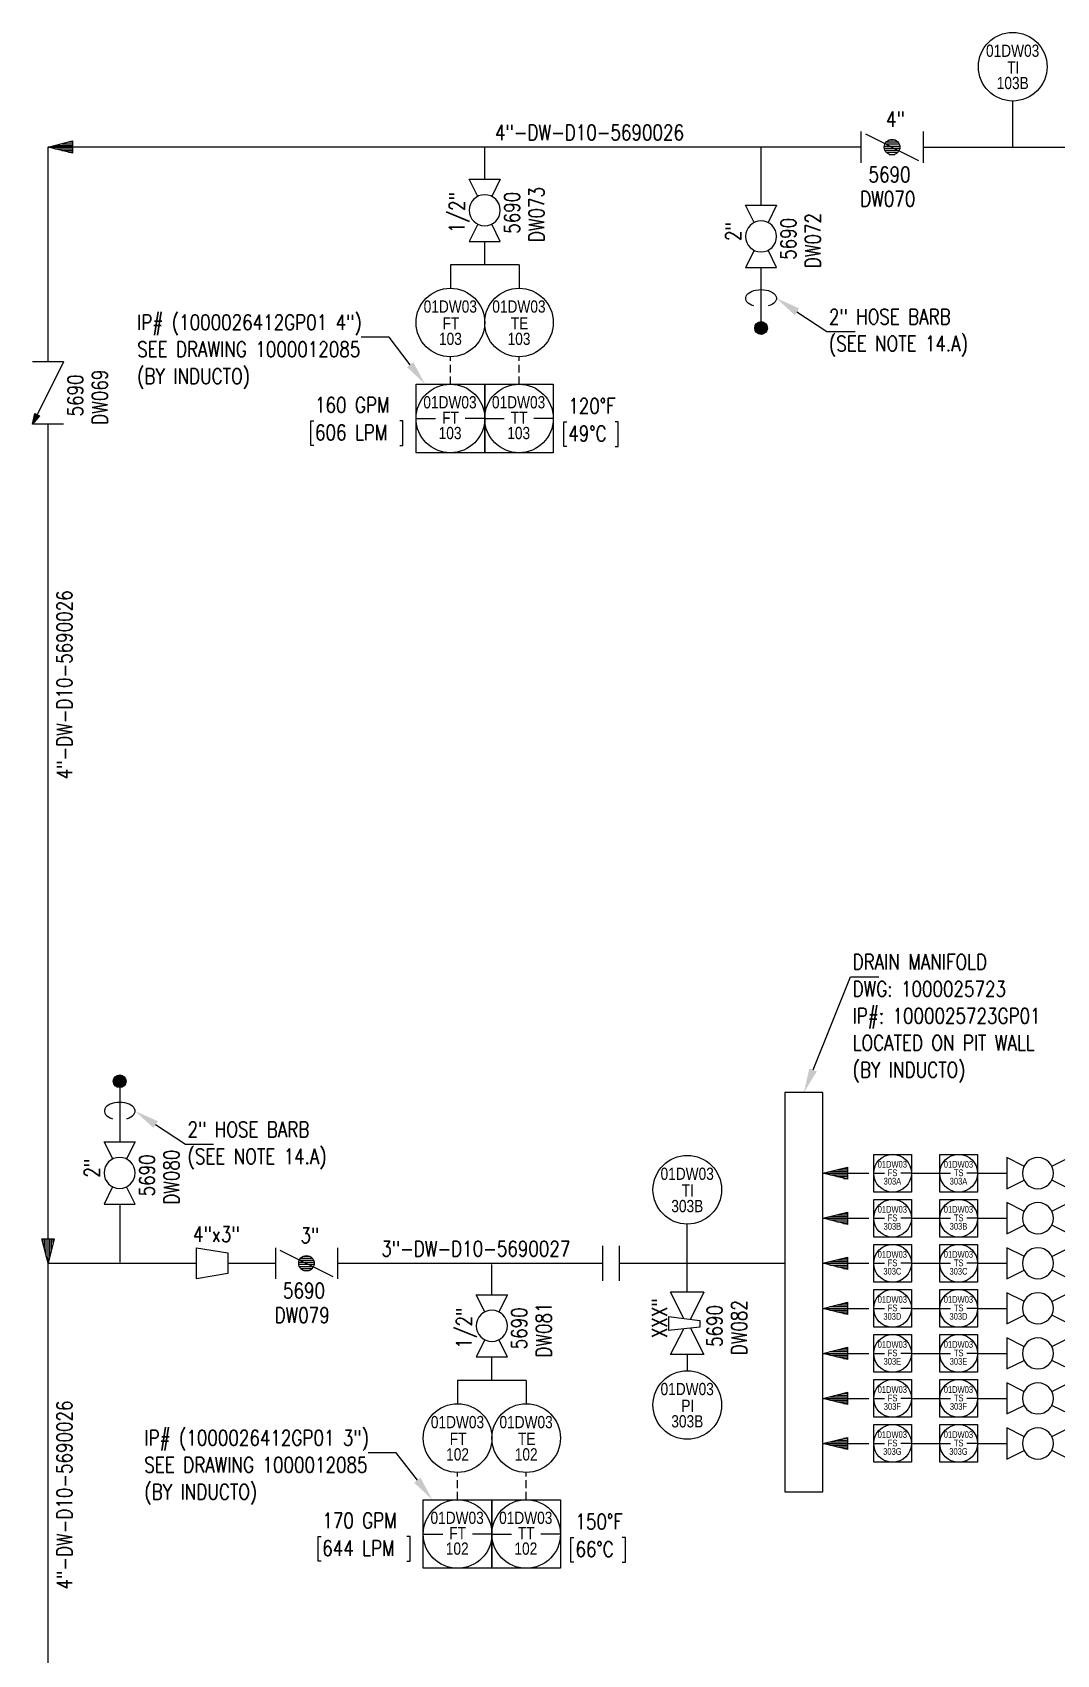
# Model space of a CAD drawing. Header units: inches. Extents: x -80 to 1771, y -447 to 2167.
# Drawn here: x -79.6 to 87.6, y 1882.1 to 2147 of the extents above; entities that cross this region are included whole.
import ezdxf
from ezdxf import colors
from ezdxf.entities.mleader import LeaderData, LeaderLine
from ezdxf.enums import TextEntityAlignment as Align
from ezdxf.math import Vec2, Vec3

# ---------------------------------------------------------------- set-up
doc = ezdxf.new("R2010")
doc.units = ezdxf.units.IN
doc.header["$MEASUREMENT"] = 0
doc.linetypes.add('DASHED', pattern=[0.75, 0.5, -0.25])
doc.linetypes.add('ISA 5.3.2-6', pattern=[19.05, 12.7, -6.35])
for name, color, linetype in [('23.24.E.', 4, 'ISA 5.3.2-6'), ('PEQUIP', 3, 'Continuous'), ('R01equipos', 3, 'Continuous'), ('Rinstrumentos', 2, 'Continuous'), ('RTTEXT', 2, 'Continuous'), ('Rvalvulas', 3, 'Continuous'), ('Tx_DDIM', 1, 'Continuous'), ('Tx_P_AEREO', 4, 'Continuous'), ('Tx_TEXT', 3, 'Continuous')]:
    doc.layers.add(name, color=color, linetype=linetype)
doc.styles.add('ROMANS', font='romans')
doc.styles.get("Standard").update_dxf_attribs({"font": 'arial.ttf'})

# ---------------------------------------------------------------- blocks, each defined once
blk = doc.blocks.new('FPRO')
at = {"color": 3, "linetype": 'Continuous'}
for p, q in [((-4.2, 1.05), (-5, 1.05)), ((-2.8, 0.7), (-5, 0.7)), ((-1.4, 0.35), (-5, 0.35)), ((0, 0), (-5, 0)), ((-1.4, -0.35), (-5, -0.35)), ((-2.8, -0.7), (-5, -0.7)), ((-4.2, -1.05), (-5, -1.05))]:
    blk.add_line(p, q, dxfattribs=at)
blk.add_lwpolyline([(-5, 1.25), (0, 0), (-5, -1.25)], close=True, dxfattribs=at)
blk = doc.blocks.new('FLECHA')
at = {"xscale": 0.9999979999999999, "yscale": -0.9999979999999999, "rotation": 90}
blk.add_blockref('FPRO', (0, 0), dxfattribs=at)
blk = doc.blocks.new('union bridada')
at = {"layer": 'R01equipos'}
for p, q in [((-1.46, 2.85), (-1.46, -2.85)), ((1.29, 2.85), (1.29, -2.85))]:
    blk.add_line(p, q, dxfattribs=at)
blk = doc.blocks.new('reducc concentrica')
at = {"layer": 'PEQUIP'}
for p, q in [((0, -2.54), (0, 2.54)), ((0, 2.54), (5.08, 1.69)), ((5.08, 1.69), (5.08, -1.69)), ((5.08, -1.69), (0, -2.54))]:
    blk.add_line(p, q, dxfattribs=at)
blk = doc.blocks.new('vretencion')
at = {"layer": 'PEQUIP'}
for p, q in [((-5.08, 2.54), (-5.08, -2.54)), ((-5.08, 2.54), (5.08, -2.54)), ((5.08, 2.54), (5.08, -2.54)), ((3.38, -2.16), (3.75, -1.4)), ((5.08, -2.54), (3.38, -2.16)), ((3.75, -1.4), (5.08, -2.54))]:
    blk.add_line(p, q, dxfattribs=at)
for points in [[(3.45, -2.01), (4.06, -2.31)], [(3.53, -1.86), (4.74, -2.46)], [(3.6, -1.71), (4.81, -2.31)], [(3.68, -1.56), (4.28, -1.86)]]:
    blk.add_lwpolyline(points, dxfattribs=at)
blk = doc.blocks.new('inst')
at = {"layer": 'Rinstrumentos', "color": 2, "linetype": 'Continuous'}
blk.add_circle((0, 0), 7, dxfattribs=at)
at = {"layer": 'RTTEXT', "linetype": 'Continuous', "width": 0.8}
for tag, p in [('213', (-0.02, 2.01)), ('XX', (0.11, -1.41)), ('100', (0, -4.58))]:
    blk.add_attdef(tag, text='', height=2.5, dxfattribs=at).set_placement(p, align=Align.CENTER)
blk = doc.blocks.new('Sen')
at = {"layer": 'Rinstrumentos', "color": 2, "linetype": 'Continuous'}
for p, q in [((-7, 7), (-3.02, 7)), ((7, 7), (3.02, 7))]:
    blk.add_line(p, q, dxfattribs=at)
blk.add_lwpolyline([(-7, 14), (7, 14), (7, 0), (-7, 0)], close=True, dxfattribs=at)
blk.add_circle((0, 7), 7, dxfattribs=at)
at = {"layer": 'RTTEXT', "linetype": 'Continuous', "width": 0.8}
for tag, p in [('213', (-0.09, 9.06)), ('FT', (0.02, 5.91)), ('110', (-0.07, 2.78))]:
    blk.add_attdef(tag, text='', height=2.5, dxfattribs=at).set_placement(p, align=Align.CENTER)
blk = doc.blocks.new('vtapon')
at = {"color": 3}
for p, q in [((-4.3, -3.24), (-4.3, 2.22)), ((-0.31, 2.56), (1.97, 2.56)), ((-0.31, 2.56), (0.31, -2.56)), ((1.4, -2.56), (1.97, 2.56)), ((0.31, -2.56), (1.4, -2.56))]:
    blk.add_line(p, q, dxfattribs=at)
at = {"layer": 'PEQUIP'}
for p, q in [((-0.02, 0.03), (-4.3, 2.22)), ((5.88, 2.2), (1.68, 0.03)), ((5.88, -3.23), (5.88, 2.2)), ((-4.3, -3.24), (0.13, -1.04)), ((1.57, -1.04), (5.88, -3.23))]:
    blk.add_line(p, q, dxfattribs=at)
blk = doc.blocks.new('vesferica')
at = {"layer": 'PEQUIP'}
for p, q in [((-2.28, 1.13), (-5.09, 2.54)), ((-5.09, 2.54), (-5.09, -2.54)), ((2.28, 1.14), (5.07, 2.54)), ((5.07, 2.54), (5.07, -2.54)), ((-5.09, -2.54), (-2.28, -1.14)), ((5.07, -2.54), (2.27, -1.14))]:
    blk.add_line(p, q, dxfattribs=at)
blk.add_circle((0, 0), 2.54, dxfattribs=at)
blk = doc.blocks.new('vmariposa')
at = {"layer": 'PEQUIP'}
for p, q in [((-5.08, 2.54), (-5.08, -2.54)), ((-4.32, 2.16), (4.32, -2.16)), ((5.08, 2.54), (5.08, -2.54))]:
    blk.add_line(p, q, dxfattribs=at)
for points in [[(-1.26, 0.17), (1.26, 0.17)], [(-1.16, 0.51), (1.16, 0.51)], [(-0.94, 0.85), (0.94, 0.85)], [(-0.45, 1.19), (0.45, 1.19)], [(-1.26, -0.17), (1.26, -0.17)], [(-1.16, -0.51), (1.16, -0.51)], [(-0.94, -0.85), (0.94, -0.85)], [(-0.45, -1.19), (0.45, -1.19)]]:
    blk.add_lwpolyline(points, dxfattribs=at)
blk.add_circle((0, 0), 1.27, dxfattribs=at)

msp = doc.modelspace()

# ---------------------------------------------------------------- hatches: boundary and pattern name
at = {"layer": 'Tx_P_AEREO', "ltscale": 0.5}
h = msp.add_hatch(color=4, dxfattribs=at)
h.dxf.hatch_style = 1
h.paths.add_polyline_path([(40.43, 2098.74, 1), (38.34, 2098.74, 1)])
h = msp.add_hatch(color=4, dxfattribs=at)
h.dxf.hatch_style = 1
h.paths.add_polyline_path([(-64.28, 1975.74, 1), (-66.37, 1975.74, 1)])

# ---------------------------------------------------------------- linework, layer by layer
at = {"layer": '23.24.E.', "color": 2, "linetype": 'Continuous', "ltscale": 0.1}
for p, q in [((80.47, 2128.28), (80.47, 2135.81)), ((-5.73, 2109.06), (-5.73, 2112.89)), ((-11.33, 2109.06), (-11.33, 2105.24)), ((-0.13, 2109.06), (-11.33, 2109.06)), ((-0.13, 2109.06), (-0.13, 2105.24)), ((27.34, 1941.3), (27.34, 1952.43)), ((27.34, 1931.12), (27.34, 1928.48)), ((-4.56, 1926.9), (-4.56, 1930.72)), ((-10.16, 1926.9), (-10.16, 1923.08)), ((1.04, 1926.9), (-10.16, 1926.9)), ((1.04, 1926.9), (1.04, 1923.08))]:
    msp.add_line(p, q, dxfattribs=at)
at = {"layer": '23.24.E.', "color": 2, "ltscale": 0.1}
for p, q in [((-11.33, 2089.57), (-11.33, 2094.04)), ((-0.13, 2089.57), (-0.13, 2094.04)), ((-10.16, 1907.41), (-10.16, 1911.88)), ((1.04, 1907.41), (1.04, 1911.88))]:
    msp.add_line(p, q, dxfattribs=at)
at = {"layer": 'Tx_DDIM', "color": 1, "extrusion": (0, 0, -1)}
msp.add_ellipse((39.38, 2103.6), major_axis=(2.51, 0), ratio=0.565173, start_param=2.061261, end_param=7.363517, dxfattribs=at)
at = {"layer": 'Tx_DDIM', "color": 1}
msp.add_ellipse((-65.32, 1970.88), major_axis=(-2.51, 0), ratio=0.565173, start_param=2.061261, end_param=7.363517, dxfattribs=at)
at = {"layer": 'Tx_P_AEREO', "color": 4, "ltscale": 0.5}
for p, q in [((55.69, 2128.28), (-77.02, 2128.28)), ((-77.02, 2093.22), (-77.02, 2128.28)), ((-5.73, 2123.05), (-5.73, 2128.28)), ((39.38, 2118.79), (39.38, 2128.28)), ((65.85, 2128.28), (115.69, 2128.28)), ((39.38, 2099.78), (39.38, 2108.63)), ((-77.02, 1852.4), (-77.02, 2083.06)), ((-65.32, 1974.7), (-65.32, 1965.86)), ((-65.32, 1955.7), (-65.32, 1946.2)), ((-77.02, 1946.02), (-52.77, 1946.02)), ((-47.69, 1946.02), (-39.91, 1946.02)), ((-29.75, 1946.02), (13.49, 1946.02)), ((-4.58, 1940.88), (-4.58, 1945.84)), ((16.24, 1946.02), (43.25, 1946.02))]:
    msp.add_line(p, q, dxfattribs=at)
at = {"layer": 'Tx_P_AEREO', "color": 4, "linetype": 'DASHED', "ltscale": 15}
for p, q in [((49.49, 1960.73), (57.93, 1960.73)), ((63.93, 1960.73), (68.72, 1960.73)), ((74.72, 1960.73), (79.5, 1960.73)), ((49.49, 1953.37), (57.93, 1953.37)), ((63.93, 1953.37), (68.72, 1953.37)), ((74.72, 1953.37), (79.5, 1953.37)), ((49.49, 1946.02), (57.93, 1946.02)), ((63.93, 1946.02), (68.72, 1946.02)), ((74.72, 1946.02), (79.5, 1946.02)), ((49.49, 1938.66), (57.93, 1938.66)), ((63.93, 1938.66), (68.72, 1938.66)), ((74.72, 1938.66), (79.5, 1938.66)), ((49.49, 1931.31), (57.93, 1931.31)), ((63.93, 1931.31), (68.72, 1931.31)), ((74.72, 1931.31), (79.5, 1931.31)), ((49.49, 1923.95), (57.93, 1923.95)), ((63.93, 1923.95), (68.72, 1923.95)), ((74.72, 1923.95), (79.5, 1923.95)), ((49.49, 1916.6), (57.93, 1916.6)), ((63.93, 1916.6), (68.72, 1916.6)), ((74.72, 1916.6), (79.5, 1916.6))]:
    msp.add_line(p, q, dxfattribs=at)
at = {"layer": 'Tx_P_AEREO', "color": 3}
msp.add_lwpolyline([(49.49, 1908.7), (49.49, 1973.89), (43.25, 1973.89), (43.25, 1908.7)], close=True, dxfattribs=at)
at = {"layer": 'Tx_P_AEREO', "color": 4, "ltscale": 0.5}
for centre in [(39.38, 2098.74), (-65.32, 1975.74)]:
    msp.add_circle(centre, 1.04, dxfattribs=at)
at = {"layer": 'Tx_TEXT'}
for points in [[(-33.61, 2079.57), (-34.11, 2079.57), (-34.11, 2083.57), (-33.61, 2083.57)], [(-19.6, 2079.57), (-19.1, 2079.57), (-19.1, 2083.57), (-19.6, 2083.57)], [(7.66, 2079.4), (7.16, 2079.4), (7.16, 2083.4), (7.66, 2083.4)], [(15.56, 2079.4), (16.06, 2079.4), (16.06, 2083.4), (15.56, 2083.4)], [(-32.43, 1897.4), (-32.93, 1897.4), (-32.93, 1901.4), (-32.43, 1901.4)], [(-18.42, 1897.4), (-17.92, 1897.4), (-17.92, 1901.4), (-18.42, 1901.4)], [(8.83, 1897.24), (8.33, 1897.24), (8.33, 1901.24), (8.83, 1901.24)], [(16.73, 1897.24), (17.23, 1897.24), (17.23, 1901.24), (16.73, 1901.24)]]:
    msp.add_lwpolyline(points, dxfattribs=at)

# ---------------------------------------------------------------- block references
for name, p, xscale, yscale, zscale, values in [('inst', (80.47, 2141.41), 0.8000000000001819, 0.8000000000001819, 0.8000000000001819, {'213': '01DW03', '100': '103B', 'XX': 'TI'}), ('inst', (-11.33, 2099.64), 0.8000000000001819, 0.8000000000001819, 0.8000000000001819, {'213': '01DW03', '100': '103', 'XX': 'FT'}), ('inst', (-0.13, 2099.64), 0.8000000000001819, 0.8000000000001819, 0.8000000000001819, {'213': '01DW03', '100': '103', 'XX': 'TE'}), ('Sen', (-11.33, 2078.37), 0.8000000000001819, 0.8000000000001819, 0.8000000000001819, {'213': '01DW03', '110': '103', 'FT': 'FT'}), ('Sen', (-0.13, 2078.37), 0.8000000000001819, 0.8000000000001819, 0.8000000000001819, {'213': '01DW03', '110': '103', 'FT': 'TT'}), ('inst', (27.34, 1958.03), 0.8000000000001819, 0.8000000000001819, 0.8000000000001819, {'213': '01DW03', '100': '303B', 'XX': 'TI'}), ('Sen', (60.85, 1957.65), 0.4400000000001001, 0.4400000000001001, 0.4400000000001001, {'213': '01DW03', '110': '303A', 'FT': 'FS'}), ('Sen', (71.64, 1957.65), 0.4400000000001001, 0.4400000000001001, 0.4400000000001001, {'213': '01DW03', '110': '303A', 'FT': 'TS'}), ('Sen', (60.85, 1950.29), 0.4400000000001001, 0.4400000000001001, 0.4400000000001001, {'213': '01DW03', '110': '303B', 'FT': 'FS'}), ('Sen', (71.64, 1950.29), 0.4400000000001001, 0.4400000000001001, 0.4400000000001001, {'213': '01DW03', '110': '303B', 'FT': 'TS'}), ('Sen', (60.85, 1942.94), 0.4400000000001001, 0.4400000000001001, 0.4400000000001001, {'213': '01DW03', '110': '303C', 'FT': 'FS'}), ('Sen', (71.64, 1942.94), 0.4400000000001001, 0.4400000000001001, 0.4400000000001001, {'213': '01DW03', '110': '303C', 'FT': 'TS'}), ('Sen', (60.85, 1935.58), 0.4400000000001001, 0.4400000000001001, 0.4400000000001001, {'213': '01DW03', '110': '303D', 'FT': 'FS'}), ('Sen', (71.64, 1935.58), 0.4400000000001001, 0.4400000000001001, 0.4400000000001001, {'213': '01DW03', '110': '303D', 'FT': 'TS'}), ('Sen', (60.85, 1928.23), 0.4400000000001001, 0.4400000000001001, 0.4400000000001001, {'213': '01DW03', '110': '303E', 'FT': 'FS'}), ('Sen', (71.64, 1928.23), 0.4400000000001001, 0.4400000000001001, 0.4400000000001001, {'213': '01DW03', '110': '303E', 'FT': 'TS'}), ('inst', (27.34, 1922.88), 0.8000000000001819, 0.8000000000001819, 0.8000000000001819, {'213': '01DW03', '100': '303B', 'XX': 'PI'}), ('Sen', (60.85, 1920.87), 0.4400000000001001, 0.4400000000001001, 0.4400000000001001, {'213': '01DW03', '110': '303F', 'FT': 'FS'}), ('Sen', (71.64, 1920.87), 0.4400000000001001, 0.4400000000001001, 0.4400000000001001, {'213': '01DW03', '110': '303F', 'FT': 'TS'}), ('inst', (-10.16, 1917.48), 0.8000000000001819, 0.8000000000001819, 0.8000000000001819, {'213': '01DW03', '100': '102', 'XX': 'FT'}), ('inst', (1.04, 1917.48), 0.8000000000001819, 0.8000000000001819, 0.8000000000001819, {'213': '01DW03', '100': '102', 'XX': 'TE'}), ('Sen', (60.85, 1913.52), 0.4400000000001001, 0.4400000000001001, 0.4400000000001001, {'213': '01DW03', '110': '303G', 'FT': 'FS'}), ('Sen', (71.64, 1913.52), 0.4400000000001001, 0.4400000000001001, 0.4400000000001001, {'213': '01DW03', '110': '303G', 'FT': 'TS'}), ('Sen', (-10.16, 1896.21), 0.8000000000001819, 0.8000000000001819, 0.8000000000001819, {'213': '01DW03', '110': '102', 'FT': 'FT'}), ('Sen', (1.04, 1896.21), 0.8000000000001819, 0.8000000000001819, 0.8000000000001819, {'213': '01DW03', '110': '102', 'FT': 'TT'})]:
    msp.add_blockref(name, p, dxfattribs=dict(xscale=xscale, yscale=yscale, zscale=zscale)).add_auto_attribs(values)
at = {"layer": 'Rvalvulas'}
for name, p in [('vmariposa', (60.77, 2128.28)), ('reducc concentrica', (-52.77, 1946.02)), ('vmariposa', (-34.83, 1946.02))]:
    msp.add_blockref(name, p, dxfattribs=at)
at = {"layer": 'Rvalvulas', "xscale": -1, "rotation": 90}
for name, p in [('vesferica', (-5.73, 2117.96)), ('vesferica', (39.38, 2113.7)), ('vesferica', (-65.33, 1960.77)), ('vesferica', (-4.56, 1935.8)), ('vtapon', (26.82, 1937))]:
    msp.add_blockref(name, p, dxfattribs=at)
at = {"layer": 'Rvalvulas', "rotation": 270}
msp.add_blockref('vretencion', (-77.02, 2088.14), dxfattribs=at)
at = {"layer": 'Rvalvulas', "xscale": -1}
for p in [(84.58, 1960.73), (84.58, 1953.38), (84.58, 1946.02), (84.58, 1938.67), (84.58, 1931.31), (84.58, 1923.96), (84.58, 1916.6)]:
    msp.add_blockref('vesferica', p, dxfattribs=at)
at = {"layer": 'Tx_P_AEREO', "xscale": -0.8, "yscale": 0.8, "zscale": 0.8}
for p, rotation in [((-77.02, 2128.28), 90.00000000000007), ((49.49, 1960.73), 90.00000000000007), ((49.49, 1953.37), 90.00000000000007), ((-77.02, 1946.02), 180), ((49.49, 1946.02), 90.00000000000007), ((49.49, 1938.66), 90.00000000000007), ((49.49, 1931.31), 90.00000000000007), ((49.49, 1923.95), 90.00000000000007), ((49.49, 1916.6), 90.00000000000007)]:
    msp.add_blockref('FLECHA', p, dxfattribs=dict(at, rotation=rotation))
at = {"layer": 'Tx_P_AEREO', "color": 3}
msp.add_blockref('union bridada', (14.95, 1946.02), dxfattribs=at)

# ---------------------------------------------------------------- texts
at = {"layer": 'Tx_TEXT', "style": 'ROMANS', "width": 0.8}
for s, p in [('4"', (59.79, 2134.09)), ('4"-DW-D10-5690026', (-4.06, 2131.92)), ('5690', (56.93, 2125.07)), ('DW070', (55.57, 2121.07)), ('IP# (1000026412GP01 4")', (-62.47, 2100.92)), ('2" HOSE BARB', (50.46, 2101.84)), ('(SEE NOTE 14.A)', (50.46, 2097.44)), ('SEE DRAWING 1000012085', (-62.47, 2096.52)), ('(BY INDUCTO)', (-62.47, 2092.12)), ('160 GPM', (-33.43, 2087.43)), ('120°F', (7.91, 2087.26)), ('606 LPM', (-33.43, 2082.93)), ('49°C', (7.91, 2082.76)), ('DRAIN MANIFOLD', (54.33, 1996.47)), ('DWG: 1000025723', (54.33, 1992.07)), ('IP#: 1000025723GP01', (54.33, 1987.67)), ('LOCATED ON PIT WALL', (54.33, 1983.26)), ('(BY INDUCTO)', (54.33, 1978.86)), ('2" HOSE BARB', (-54.24, 1969.13)), ('(SEE NOTE 14.A)', (-54.24, 1964.73)), ('4"x3"', (-53.34, 1952.01)), ('3"', (-35.81, 1951.83)), ('3"-DW-D10-5690027', (-22.61, 1949.65)), ('5690', (-38.67, 1942.81)), ('DW079', (-40.03, 1938.81)), ('IP# (1000026412GP01 3")', (-61.29, 1918.76)), ('SEE DRAWING 1000012085', (-61.29, 1914.36)), ('(BY INDUCTO)', (-61.29, 1909.95)), ('170 GPM', (-32.25, 1905.26)), ('150°F', (9.08, 1905.09)), ('644 LPM', (-32.25, 1900.76)), ('66°C', (9.08, 1900.59))]:
    msp.add_text(s, height=2.5, dxfattribs=at).set_placement(p, align=Align.TOP_LEFT)
for s, p in [('1/2"', (-11.54, 2114.26)), ('5690', (-2.52, 2114.13)), ('DW073', (1.48, 2112.77)), ('5690', (42.59, 2109.87)), ('DW072', (46.59, 2108.51)), ('2"', (33.57, 2112.94)), ('5690', (-73.81, 2084.3)), ('DW069', (-69.81, 2082.94)), ('4"-DW-D10-5690026', (-75.6, 2025.04)), ('2"', (-71.13, 1960.01)), ('5690', (-62.11, 1956.94)), ('DW080', (-58.11, 1955.58)), ('XXX"', (21.53, 1933.79)), ('5690', (30.55, 1932.36)), ('DW082', (34.55, 1931)), ('1/2"', (-10.37, 1932.1)), ('5690', (-1.35, 1931.96)), ('DW081', (2.65, 1930.61)), ('4"-DW-D10-5690026', (-75.6, 1892.75))]:
    msp.add_text(s, height=2.5, rotation=90, dxfattribs=at).set_placement(p, align=Align.TOP_LEFT)

# ---------------------------------------------------------------- leaders
at = {"layer": 'Tx_DDIM', "color": 1}
ml = msp.add_multileader_mtext('Standard', dxfattribs=at)
ml.set_content('', color=1)
ml.set_leader_properties()
ml.build(insert=Vec2(0, 0))
ctx = ml.context
ctx.base_point, ctx.plane_origin = Vec3(54.72, 2098.17), Vec3(47.29, 2105.89)
notes = []
notes.append((ctx, [(0, (1, 1, 0), (50.14, 2098.17), (1, 0), 4.58, [(0, [(41.89, 2103.6)], 0, [])])]))
ctx.mtext.insert, ctx.mtext.flow_direction = Vec3(56.72, 2100.17), 5
ml = msp.add_multileader_mtext('Standard', dxfattribs=at)
ml.set_content('', color=1)
ml.set_leader_properties()
ml.build(insert=Vec2(0, 0))
ctx = ml.context
ctx.base_point, ctx.plane_origin = Vec3(-29.91, 2097.25), Vec3(-26.22, 2077.12)
ctx.text_align_type = 2
notes.append((ctx, [(0, (1, 1, 0), (-21.33, 2097.25), (-1, 0), 4.58, [(0, [(-15.47, 2089.57)], 0, [])])]))
ctx.mtext.insert, ctx.mtext.alignment, ctx.mtext.flow_direction = Vec3(-27.91, 2099.25), 3, 5
ml = msp.add_multileader_mtext('Standard', dxfattribs=at)
ml.set_content('', color=1)
ml.set_leader_properties()
ml.build(insert=Vec2(0, 0))
ctx = ml.context
ctx.base_point, ctx.plane_origin = Vec3(58.59, 1992.8), Vec3(51.16, 2001.65)
notes.append((ctx, [(0, (1, 1, 0), (54.01, 1992.8), (1, 0), 4.58, [(0, [(46.37, 1973.89)], 0, [])])]))
ctx.mtext.insert, ctx.mtext.flow_direction = Vec3(60.59, 1994.8), 5
ml = msp.add_multileader_mtext('Standard', dxfattribs=at)
ml.set_content('', color=1)
ml.set_leader_properties()
ml.build(insert=Vec2(0, 0))
ctx = ml.context
ctx.base_point, ctx.plane_origin = Vec3(-49.98, 1965.46), Vec3(-90.24, 1974.31)
notes.append((ctx, [(0, (1, 1, 0), (-54.56, 1965.46), (1, 0), 4.58, [(0, [(-62.81, 1970.88)], 0, [])])]))
ctx.mtext.insert, ctx.mtext.flow_direction = Vec3(-47.98, 1967.46), 5
ml = msp.add_multileader_mtext('Standard', dxfattribs=at)
ml.set_content('', color=1)
ml.set_leader_properties()
ml.build(insert=Vec2(0, 0))
ctx = ml.context
ctx.base_point, ctx.plane_origin = Vec3(-28.74, 1915.09), Vec3(-25.05, 1904.68)
ctx.text_align_type = 2
notes.append((ctx, [(0, (1, 1, 0), (-20.16, 1915.09), (-1, 0), 4.58, [(0, [(-14.29, 1907.41)], 0, [])])]))
ctx.mtext.insert, ctx.mtext.alignment, ctx.mtext.flow_direction = Vec3(-26.74, 1917.09), 3, 5
for ctx, leaders in notes:
    for number, flags, end, landing, length, lines in leaders:
        leader = LeaderData()
        leader.index, (leader.has_last_leader_line, leader.has_dogleg_vector, leader.attachment_direction) = number, flags
        leader.last_leader_point, leader.dogleg_vector, leader.dogleg_length = Vec3(end), Vec3(landing), length
        for number, points, colour, breaks in lines:
            line = LeaderLine()
            line.index, line.vertices, line.color, line.breaks = number, Vec3.list(points), colors.encode_raw_color(colour), breaks
            leader.lines.append(line)
        ctx.leaders.append(leader)

doc.saveas('drawing.dxf')
